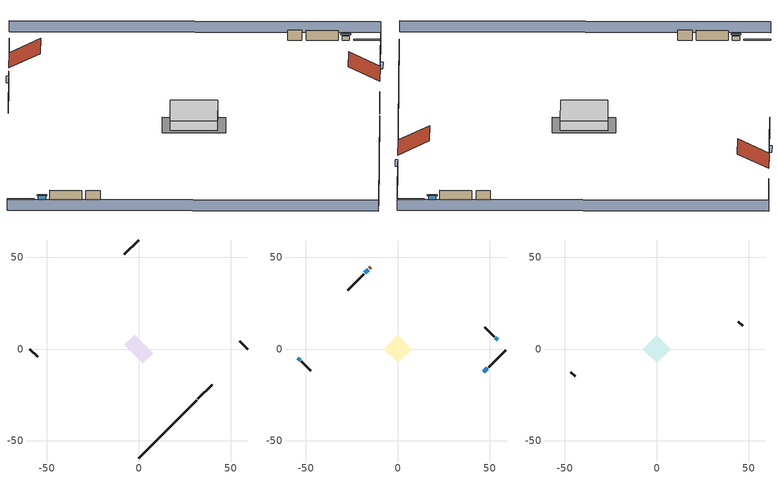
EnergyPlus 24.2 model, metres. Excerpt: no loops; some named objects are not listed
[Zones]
crawlspace - vented
 floor foundation (Slab1 construction): -7.88,2.26 -2.26,7.88 7.88,-2.26 2.26,-7.88 z-0.91
 wall outside (RimJoist1 construction): 32.19,-27.17 39.99,-19.37 z0.3:0.61
 wall outside (RimJoist2 construction): -59.36,0 -55.03,-4.33 z0.3:0.61
 wall outside (RimJoist3 construction): 0,59.36 -7.8,51.56 z0.3:0.61
 wall outside (RimJoist4 construction): 59.36,0 55.03,4.33 z0.3:0.61
 wall foundation (FoundationWall1 construction): 0,-59.36 31.53,-27.83 z-0.91:0.3
conditioned space
 floor to crawlspace - vented (Floor1 construction): -7.55,0 0,7.55 7.55,0 0,-7.55 z0.3
 wall outside (AdiabaticWallConstruction 1): -14.76,44.6 -15.41,43.95 z0.3:2.34
 wall outside (AdiabaticWallConstruction): 46.95,-12.41 48.83,-10.53 / -16.07,43.29 -17.94,41.42 z0.3:1.49; -54.37,-4.99 -53.21,-6.15 / 54.37,4.99 53.21,6.15 z0.3:1.37
 wall outside (Wall1 construction): 49.48,-9.88 58.7,-0.66 z0.3:2.74
 wall outside (Wall2 construction): -52.55,-6.8 -47.43,-11.93 z0.3:2.74
 wall outside (Wall3 construction): -18.6,40.76 -27.28,32.08 z0.3:2.74
 wall outside (Wall4 construction): 52.55,6.8 47.43,11.93 z0.3:2.74
 window (WindowConstruction): 46.95,-12.41 48.82,-10.53 z0.3:1.49
 window (WindowConstruction 1): -54.37,-4.99 -53.21,-6.15 z0.3:1.37
 window (WindowConstruction 2): -16.07,43.29 -17.94,41.42 z0.3:1.49
 window (WindowConstruction 3): 54.37,4.99 53.21,6.15 z0.3:1.37
 door (Door): -14.76,44.59 -15.41,43.95 z0.3:2.34
attic - vented
 floor to conditioned space (Floor2 construction Reversed): -7.55,0 0,7.55 7.55,0 0,-7.55 z2.74
 wall outside (Wall5 construction): -46.77,-12.58 -44.48,-14.88 z0.3:2.74
 wall outside (Wall6 construction): 46.77,12.58 44.48,14.88 z0.3:2.74
 roof outside (Roof1 construction): 46.29,-13.06,2.74 41.24,-8.01,6.31 35.6,-13.66,6.31 40.65,-18.71,2.74
 roof outside (Roof2 construction): -14.11,45.25,2.74 -9.06,40.2,6.31 -3.41,45.85,6.31 -8.46,50.9,2.74
shading: -62.59,-3.23 -3.23,-62.59 / 62.59,3.23 3.23,62.59 z0:2.74; 49.04,-10.32 46.74,-12.62 47.17,-13.05 49.47,-10.75 z1.8; -53,-6.36 -54.58,-4.77 -55.02,-5.2 -53.43,-6.79 z1.68; -18.16,41.2 -15.85,43.51 -16.28,43.94 -18.59,41.63 z1.8; 53,6.36 54.58,4.77 55.02,5.2 53.43,6.79 z1.68
[Building]
Building 1: Terrain=Suburbs
[Site:Location]
Denver Internationa_CO: Latitude=39.83; Longitude=-104.66; Time Zone=-7; Elevation=1655; Keep Site Location Information=Yes
[Site:GroundTemperature:Shallow]
5.7478, 3.93369, 3.78841, 4.6493, 8.10527, 11.5451, 14.5273, 16.4165, 16.577, 15.0405, 12.1343, 8.79998
[Site:WaterMainsTemperature]
Calculation Method=Schedule; Temperature Schedule=mains temperature schedule
[Material] Roughness=Rough; Thermal Absorptance=0.9
Name | Thickness | Conductivity | Density | Specific Heat | Solar Absorptance | Visible Absorptance
asphalt or fiberglass shingles | 0.00635 | 0.162714 | 1121.4 | 1465.45 | 0.85 | 0.85
ceiling loosefill ins | 0.338667 | 0.0480833 | 16.02 | 1046.75 | 0.7 | 0.7
ceiling stud and cavity | 0.1397 | 0.0920385 | 65.682 | 1177.47 | 0.7 | 0.7
concrete 8.0 in. | 0.2032 | 1.803125 | 2242.8 | 837.4 | 0.7 | 0.7
door material | 0.04445 | 0.0612267 | 512.64 | 1214.23 | 0.7 | 0.7
floor covering | 0.0127 | 0.0433444 | 54.468 | 1339.84 | 0.6 | 0.6
floor stud and cavity | 0.1397 | 0.923637 | 92.3553 | 1139.71 | 0.7 | 0.7
furniture material conditioned space 1 | 0.1524 | 0.115458 | 640.8 | 1214.23 | 0.6 | 0.6
gypsum board | 0.0127 | 0.160291 | 801 | 837.4 | 0.6 | 0.6
osb sheathing 0.5 in. | 0.0127 | 0.115458 | 512.64 | 1214.23 | 0.6 | 0.6
osb sheathing 0.5 in. 1 | 0.0127 | 0.115458 | 512.64 | 1214.23 | 0.7 | 0.7
osb sheathing 0.75 in. | 0.01905 | 0.115458 | 512.64 | 1214.23 | 0.7 | 0.7
rim joist stud and cavity | 0.0508 | 0.178688 | 50.32683 | 1063.81 | 0.6 | 0.6
roof rigid ins | 0.00281632 | 0.029427 | 32.04 | 1214.23 | 0.7 | 0.7
soil 0.5 in. | 0.0127 | 1.3848 | 1842.3 | 418.7 | 0.7 | 0.7
wall rigid ins | 0.512978 | 0.029427 | 32.04 | 1214.23 | 0.7 | 0.7
wall stud and cavity | 0.1397 | 0.550994 | 139.0536 | 1170.24 | 0.7 | 0.7
wall stud and cavity 1 | 0.1397 | 0.727959 | 139.0536 | 1170.24 | 0.6 | 0.6
wall stud and cavity 2 | 0.0889 | 0.380278 | 52.3479 | 1209.89 | 0.7 | 0.7
wall stud and cavity 3 | 0.0889 | 0.391764 | 83.0341 | 1211.67 | 0.7 | 0.7
wood siding | 0.0254 | 0.102417 | 544.68 | 1172.36 | 0.85 | 0.85
wood siding 1; wood siding 2 | 0.0254 | 0.102417 | 544.68 | 1172.36 | 0.7 | 0.7
[WindowMaterial:SimpleGlazingSystem]
WindowMaterial: UFactor=3.80426; Solar Heat Gain Coefficient=0.56
[Construction]
AdiabaticWallConstruction: wood siding 1, wall rigid ins, wall stud and cavity 2, gypsum board
AdiabaticWallConstruction 1: wood siding 2, wall rigid ins, wall stud and cavity 2, gypsum board
Door: door material
Floor1 construction: floor stud and cavity, osb sheathing 0.75 in., floor covering
Floor2 construction Reversed: gypsum board, ceiling stud and cavity, ceiling loosefill ins
FoundationWall1 construction: concrete 8.0 in.
furniture construction conditioned space 1: furniture material conditioned space 1
PartitionWallConstruction: gypsum board, wall stud and cavity 3, gypsum board
RimJoist1 construction; RimJoist2 construction; RimJoist3 construction; RimJoist4 construction: wood siding, rim joist stud and cavity
Roof1 construction; Roof2 construction: asphalt or fiberglass shingles, roof rigid ins, osb sheathing 0.5 in.
Slab1 construction: soil 0.5 in.
Wall1 construction; Wall2 construction; Wall3 construction; Wall4 construction: wood siding, osb sheathing 0.5 in. 1, wall stud and cavity, gypsum board
Wall5 construction; Wall6 construction: wood siding, osb sheathing 0.5 in. 1, wall stud and cavity 1
WindowConstruction; WindowConstruction 1; WindowConstruction 2; WindowConstruction 3: WindowMaterial
[Space]
Name | Zone | Volume
attic - vented 1 | attic - vented | 90.8252
conditioned space 1 | conditioned space | 278.185
crawlspace - vented 1 | crawlspace - vented | 139.092
[Zone] Multiplier=1; Part of Total Floor Area=Yes
Name | Volume
attic - vented | 90.8252
conditioned space | 278.185
crawlspace - vented | 139.092
[InternalMass] Zone or ZoneList=conditioned space; Space or SpaceList=conditioned space 1
Name | Construction | Surface Area
furniture mass conditioned space 1 | furniture construction conditioned space 1 | 45.63397
partition wall mass | PartitionWallConstruction | 114.085
[Foundation:Kiva]
Foundation Kiva 1: Initial Indoor Air Temperature=2.98093; Wall Height Above Grade=0.3048; Wall Depth Below Slab=0.2032
[Foundation:Kiva:Settings]
Soil Conductivity=1.3848; Soil Density=1842.3; Soil Specific Heat=418.7; Ground Solar Absorptivity=0.9; Ground Thermal Absorptivity=0.9; Ground Surface Roughness=0.03; FarField Width=40; DeepGround Boundary Condition=ZeroFlux; DeepGround Depth=40; Minimum Cell Dimension=0.2; Maximum Cell Growth Coefficient=3; Simulation Timestep=Timestep
[SurfaceProperty:ExposedFoundationPerimeter]
Slab1: Exposed Perimeter Calculation Method=TotalExposedPerimeter; Total Exposed Perimeter=44.59224
[SurfaceProperty:IncidentSolarMultiplier] Incident Solar Multiplier=1; Incident Solar Multiplier Schedule=trans schedule winter=0.85 summer=0.7
Window1; Window2; Window3; Window4
[People]
occupants: Zone or ZoneList or Space or SpaceList=conditioned space 1; Number of People Schedule=occupants; Number of People Calculation Method=People; Number of People=3; Fraction Radiant=0.314171; Sensible Heat Fraction=0.56303; Activity Level Schedule=occupants activity schedule; Carbon Dioxide Generation Rate=0; Enable ASHRAE 55 Comfort Warnings=No; Mean Radiant Temperature Calculation Type=EnclosureAveraged
[Lights]
interior lighting: Zone or ZoneList or Space or SpaceList=conditioned space 1; Schedule=lighting_interior; Design Level Calculation Method=LightingLevel; Lighting Level=705.829; Return Air Fraction=0; Fraction Radiant=0.6; Fraction Visible=0.2; Fraction Replaceable=1; EndUse Subcategory=interior lighting
[ElectricEquipment] Zone or ZoneList or Space or SpaceList=conditioned space 1; Design Level Calculation Method=EquipmentLevel
Name | Schedule | Design Level | Fraction Latent | Fraction Radiant | Fraction Lost | EndUse Subcategory
ceiling fan | ceiling_fan | 18.6476 | 0 | 0.558 | 0 | ceiling fan
clothes dryer | clothes_dryer | 4673.98 | 0.015 | 0.081 | 0.85 | clothes dryer
clothes washer | clothes_washer | 405.5 | 0.03 | 0.162 | 0.7 | clothes washer
cooking range | cooking_range | 1011.27 | 0.08 | 0.432 | 0.2 | cooking range
fridge | fridge schedule | 136.524 | 0 | 0.6 | 0 | fridge
fridge 1 | fridge schedule 1 | 91.4441 | 0 | 0.6 | 0 | fridge
mech vent bath fan 0 | mech vent bath fan 0 schedule | 30 | 0 | 0 | 1 | mech vent
mech vent house fan | mech vent house fan schedule | 0 | 0 | 0 | 1 | mech vent
mech vent house fan cfis | mech vent house fan cfis schedule | 0 | 0 | 0 | 0 | mech vent
mech vent range fan 0 | mech vent range fan 0 schedule | 30 | 0 | 0 | 1 | mech vent
misc plug loads | plug_loads_other | 643.658 | 0.021 | 0.558 | 0.049 | misc plug loads
misc tv | plug_loads_tv | 810.005 | 0 | 0.6 | 0 | misc tv
whole house fan | Always On Discrete | 0 | 0 | 0 | 1 | whole house fan
[OtherEquipment] Zone or ZoneList or Space or SpaceList=conditioned space 1; Design Level Calculation Method=EquipmentLevel
Name | Fuel Type | Schedule | Design Level | Fraction Latent | Fraction Radiant | Fraction Lost | EndUse Subcategory
clothes dryer 1 | Electricity | clothes_dryer | 0 | 0.015 | 0.081 | 0.85 | clothes dryer
cooking range 1 | Electricity | cooking_range | 0 | 0.08 | 0.432 | 0.2 | cooking range
general water use latent | None | general water use schedule | 62.594 | 1 | 0 | 0 | general water use latent
general water use sensible | None | general water use schedule | -61.6891 | 0 | 0.6 | 0 | general water use sensible
mech vent house fan latent load | None | Always On Discrete | 0 | 1 | 0 | 0 | mech vent house fan
mech vent house fan sensible load | None | Always On Discrete | 0 | 0 | 0 | 0 | mech vent house fan
water heater energy adjustment1 | Electricity | Always On Discrete | 0.01 | 0 | 0 | 1 | water heater energy adjustment1
[ZoneInfiltration:DesignFlowRate] Schedule=Always On Discrete
Name | Zone or ZoneList or Space or SpaceList | Design Flow Rate Calculation Method | Design Flow Rate | Air Changes per Hour | Constant Term Coefficient | Temperature Term Coefficient | Velocity Term Coefficient | Velocity Squared Term Coefficient
infil flow; natural vent flow; whole house fan flow | conditioned space 1 | Flow/Zone | 0
infil crawlspace - vented 1 | crawlspace - vented 1 | AirChanges/Hour |  | 3.0015 | 1 | 0 | 0 | 0
[ZoneInfiltration:EffectiveLeakageArea]
infil attic - vented 1: Zone or Space=attic - vented 1; Schedule=Always On Discrete; Effective Air Leakage Area=3802.45; Stack Coefficient=0.000166082; Wind Coefficient=3.54531e-05
[ZoneMixing]
whole house fan mix: Zone or Space=attic - vented; Schedule=Always On Continuous; Design Flow Rate Calculation Method=Flow/Zone; Design Flow Rate=0; Source Zone or Space=conditioned space
[Exterior:Lights]
exterior lighting: Schedule=exterior lighting schedule; Design Level=37.1441; EndUse Subcategory=exterior lighting
[EnergyManagementSystem:Sensor]
Name | OutputVariable or OutputMeter | OutputVariable or OutputMeter Index Key
clg_load_cond | Cooling:EnergyTransfer:Zone:CONDITIONED SPACE
clg_sp_s | Schedule Value | cooling setpoint
clothes_dryer_exhaust_0_sch_s | Schedule Value | clothes_dryer
cool_season | Schedule Value | cooling season schedule
htg_load_cond | Heating:EnergyTransfer:Zone:CONDITIONED SPACE
htg_sp_s | Schedule Value | heating setpoint
mech_vent_bath_fan_0_sch_s | Schedule Value | mech vent bath fan 0 schedule
mech_vent_range_fan_0_sch_s | Schedule Value | mech vent range fan 0 schedule
natural_vent_s | Schedule Value | natural vent schedule
out_pb_s | Site Outdoor Air Barometric Pressure
out_wt_s | Site Outdoor Air Humidity Ratio
site_vw_s | Site Wind Speed
[EnergyManagementSystem:Actuator]
Name | Actuated Component Unique | Actuated Component Type | Actuated Component Control Type
fridge_schedule_1_act | fridge schedule 1 | Schedule:Constant | Schedule Value
fridge_schedule_act | fridge schedule | Schedule:Constant | Schedule Value
infil_flow_act | infil flow | Zone Infiltration | Air Exchange Flow Rate
mech_vent_house_fan_cfis_act | mech vent house fan cfis | ElectricEquipment | Electricity Rate
mech_vent_house_fan_latent_load_act | mech vent house fan latent load | OtherEquipment | Power Level
mech_vent_house_fan_sensible_load_act | mech vent house fan sensible load | OtherEquipment | Power Level
natural_vent_flow_act | natural vent flow | Zone Infiltration | Air Exchange Flow Rate
water_heater_ec_adj_act | water heater energy adjustment1 | OtherEquipment | Power Level
whole_house_fan_act | whole house fan | ElectricEquipment | Electricity Rate
whole_house_fan_flow_act | whole house fan flow | Zone Infiltration | Air Exchange Flow Rate
whole_house_fan_mix_act | whole house fan mix | ZoneMixing | Air Exchange Flow Rate
[EnergyManagementSystem:ProgramCallingManager]
fridge_schedule_1_program_calling_manager: BeginZoneTimestepAfterInitHeatBalance; fridge_schedule_1_program
fridge_schedule_program_calling_manager: BeginZoneTimestepAfterInitHeatBalance; fridge_schedule_program
infil_program_calling_manager: BeginZoneTimestepAfterInitHeatBalance; infil_program
mini_split_heat_pump_supply_fan_disaggregate_program_calling_manager: EndOfSystemTimestepBeforeHVACReporting; mini_split_heat_pump_supply_fan_disaggregate_program
natural_vent_program_calling_manager: BeginZoneTimestepAfterInitHeatBalance; natural_vent_program
total_airflows_program_calling_manager: EndOfZoneTimestepAfterZoneReporting; total_airflows_program
[Schedule:Day:Interval]
trans schedule winter=0.85 summer=0.7 day; trans schedule winter=0.85 summer=0.7 day 2: No, 24:00, 0.85
trans schedule winter=0.85 summer=0.7 day 1: No, 24:00, 0.7
trans schedule winter=0.85 summer=0.7 default day; mech vent bath fan 0 schedule default day; mech vent range fan 0 schedule default day; general water use schedule default day; exterior lighting schedule default day: No, 24:00, 0
mech vent bath fan 0 schedule day: No, 19:00, 0, 20:00, 1, 24:00, 0
mech vent range fan 0 schedule day: No, 05:00, 0, 06:00, 1, 24:00, 0
general water use schedule day: No, 01:00, 0.315068, 03:00, 0.287671, 04:00, 0.342466, 05:00, 0.369863, 06:00, 0.520548, 07:00, 0.60274, 08:00, 0.534247, 10:00, 0.506849, 11:00, 0.465753, 14:00, 0.479452, 15:00, 0.534247, 16:00, 0.589041, 17:00, 0.69863, 18:00, 0.876712, 19:00, 0.890411, 20:00, 0.986301, 21:00, 1, 22:00, 0.863014, 23:00, 0.616438, 24:00, 0.465753
exterior lighting schedule day: No, 01:00, 0.566667, 03:00, 0.524167, 05:00, 0.495833, 06:00, 0.5525, 07:00, 0.623333, 08:00, 0.580833, 09:00, 0.439167, 10:00, 0.354167, 12:00, 0.34, 13:00, 0.354167, 14:00, 0.396667, 15:00, 0.425, 16:00, 0.495833, 17:00, 0.623333, 18:00, 0.793333, 19:00, 0.906667, 20:00, 0.963333, 21:00, 0.991667, 22:00, 0.920833, 23:00, 0.793333, 24:00, 0.665833
exterior lighting schedule day 1: No, 01:00, 0.528571, 03:00, 0.488929, 05:00, 0.4625, 06:00, 0.515357, 07:00, 0.581429, 08:00, 0.541786, 09:00, 0.409643, 10:00, 0.330357, 12:00, 0.317143, 13:00, 0.330357, 14:00, 0.37, 15:00, 0.396429, 16:00, 0.4625, 17:00, 0.581429, 18:00, 0.74, 19:00, 0.845714, 20:00, 0.898571, 21:00, 0.925, 22:00, 0.858929, 23:00, 0.74, 24:00, 0.621071
exterior lighting schedule day 10: No, 01:00, 0.552381, 03:00, 0.510952, 05:00, 0.483333, 06:00, 0.538571, 07:00, 0.607619, 08:00, 0.56619, 09:00, 0.428095, 10:00, 0.345238, 12:00, 0.331429, 13:00, 0.345238, 14:00, 0.386667, 15:00, 0.414286, 16:00, 0.483333, 17:00, 0.607619, 18:00, 0.773333, 19:00, 0.88381, 20:00, 0.939048, 21:00, 0.966667, 22:00, 0.897619, 23:00, 0.773333, 24:00, 0.649048
exterior lighting schedule day 11: No, 01:00, 0.571429, 03:00, 0.528571, 05:00, 0.5, 06:00, 0.557143, 07:00, 0.628571, 08:00, 0.585714, 09:00, 0.442857, 10:00, 0.357143, 12:00, 0.342857, 13:00, 0.357143, 14:00, 0.4, 15:00, 0.428571, 16:00, 0.5, 17:00, 0.628571, 18:00, 0.8, 19:00, 0.914286, 20:00, 0.971429, 21:00, 1, 22:00, 0.928571, 23:00, 0.8, 24:00, 0.671429
exterior lighting schedule day 2: No, 01:00, 0.485714, 03:00, 0.449286, 05:00, 0.425, 06:00, 0.473571, 07:00, 0.534286, 08:00, 0.497857, 09:00, 0.376429, 10:00, 0.303571, 12:00, 0.291429, 13:00, 0.303571, 14:00, 0.34, 15:00, 0.364286, 16:00, 0.425, 17:00, 0.534286, 18:00, 0.68, 19:00, 0.777143, 20:00, 0.825714, 21:00, 0.85, 22:00, 0.789286, 23:00, 0.68, 24:00, 0.570714
exterior lighting schedule day 3: No, 01:00, 0.442857, 03:00, 0.409643, 05:00, 0.3875, 06:00, 0.431786, 07:00, 0.487143, 08:00, 0.453929, 09:00, 0.343214, 10:00, 0.276786, 12:00, 0.265714, 13:00, 0.276786, 14:00, 0.31, 15:00, 0.332143, 16:00, 0.3875, 17:00, 0.487143, 18:00, 0.62, 19:00, 0.708571, 20:00, 0.752857, 21:00, 0.775, 22:00, 0.719643, 23:00, 0.62, 24:00, 0.520357
exterior lighting schedule day 4: No, 01:00, 0.4, 03:00, 0.37, 05:00, 0.35, 06:00, 0.39, 07:00, 0.44, 08:00, 0.41, 09:00, 0.31, 10:00, 0.25, 12:00, 0.24, 13:00, 0.25, 14:00, 0.28, 15:00, 0.3, 16:00, 0.35, 17:00, 0.44, 18:00, 0.56, 19:00, 0.64, 20:00, 0.68, 21:00, 0.7, 22:00, 0.65, 23:00, 0.56, 24:00, 0.47
exterior lighting schedule day 5: No, 01:00, 0.380952, 03:00, 0.352381, 05:00, 0.333333, 06:00, 0.371429, 07:00, 0.419048, 08:00, 0.390476, 09:00, 0.295238, 10:00, 0.238095, 12:00, 0.228571, 13:00, 0.238095, 14:00, 0.266667, 15:00, 0.285714, 16:00, 0.333333, 17:00, 0.419048, 18:00, 0.533333, 19:00, 0.609524, 20:00, 0.647619, 21:00, 0.666667, 22:00, 0.619048, 23:00, 0.533333, 24:00, 0.447619
exterior lighting schedule day 6: No, 01:00, 0.390476, 03:00, 0.36119, 05:00, 0.341667, 06:00, 0.380714, 07:00, 0.429524, 08:00, 0.400238, 09:00, 0.302619, 10:00, 0.244048, 12:00, 0.234286, 13:00, 0.244048, 14:00, 0.273333, 15:00, 0.292857, 16:00, 0.341667, 17:00, 0.429524, 18:00, 0.546667, 19:00, 0.624762, 20:00, 0.66381, 21:00, 0.683333, 22:00, 0.634524, 23:00, 0.546667, 24:00, 0.45881
exterior lighting schedule day 7: No, 01:00, 0.419048, 03:00, 0.387619, 05:00, 0.366667, 06:00, 0.408571, 07:00, 0.460952, 08:00, 0.429524, 09:00, 0.324762, 10:00, 0.261905, 12:00, 0.251429, 13:00, 0.261905, 14:00, 0.293333, 15:00, 0.314286, 16:00, 0.366667, 17:00, 0.460952, 18:00, 0.586667, 19:00, 0.670476, 20:00, 0.712381, 21:00, 0.733333, 22:00, 0.680952, 23:00, 0.586667, 24:00, 0.492381
exterior lighting schedule day 8: No, 01:00, 0.466667, 03:00, 0.431667, 05:00, 0.408333, 06:00, 0.455, 07:00, 0.513333, 08:00, 0.478333, 09:00, 0.361667, 10:00, 0.291667, 12:00, 0.28, 13:00, 0.291667, 14:00, 0.326667, 15:00, 0.35, 16:00, 0.408333, 17:00, 0.513333, 18:00, 0.653333, 19:00, 0.746667, 20:00, 0.793333, 21:00, 0.816667, 22:00, 0.758333, 23:00, 0.653333, 24:00, 0.548333
exterior lighting schedule day 9: No, 01:00, 0.509524, 03:00, 0.47131, 05:00, 0.445833, 06:00, 0.496786, 07:00, 0.560476, 08:00, 0.522262, 09:00, 0.394881, 10:00, 0.318452, 12:00, 0.305714, 13:00, 0.318452, 14:00, 0.356667, 15:00, 0.382143, 16:00, 0.445833, 17:00, 0.560476, 18:00, 0.713333, 19:00, 0.815238, 20:00, 0.86619, 21:00, 0.891667, 22:00, 0.827976, 23:00, 0.713333, 24:00, 0.59869
[Schedule:Week:Daily]
trans schedule winter=0.85 summer=0.7 Week Rule - Jan1-Apr28: trans schedule winter=0.85 summer=0.7 day, trans schedule winter=0.85 summer=0.7 day, trans schedule winter=0.85 summer=0.7 day, trans schedule winter=0.85 summer=0.7 day, trans schedule winter=0.85 summer=0.7 day, trans schedule winter=0.85 summer=0.7 day, trans schedule winter=0.85 summer=0.7 day, trans schedule winter=0.85 summer=0.7 default day, trans schedule winter=0.85 summer=0.7 default day, trans schedule winter=0.85 summer=0.7 default day, trans schedule winter=0.85 summer=0.7 default day, trans schedule winter=0.85 summer=0.7 default day
trans schedule winter=0.85 summer=0.7 Week Rule - Apr29-May5: trans schedule winter=0.85 summer=0.7 day, trans schedule winter=0.85 summer=0.7 day, trans schedule winter=0.85 summer=0.7 day 1, trans schedule winter=0.85 summer=0.7 day 1, trans schedule winter=0.85 summer=0.7 day 1, trans schedule winter=0.85 summer=0.7 day 1, trans schedule winter=0.85 summer=0.7 day 1, trans schedule winter=0.85 summer=0.7 default day, trans schedule winter=0.85 summer=0.7 default day, trans schedule winter=0.85 summer=0.7 default day, trans schedule winter=0.85 summer=0.7 default day, trans schedule winter=0.85 summer=0.7 default day
trans schedule winter=0.85 summer=0.7 Week Rule - May6-Oct27: trans schedule winter=0.85 summer=0.7 day 1, trans schedule winter=0.85 summer=0.7 day 1, trans schedule winter=0.85 summer=0.7 day 1, trans schedule winter=0.85 summer=0.7 day 1, trans schedule winter=0.85 summer=0.7 day 1, trans schedule winter=0.85 summer=0.7 day 1, trans schedule winter=0.85 summer=0.7 day 1, trans schedule winter=0.85 summer=0.7 default day, trans schedule winter=0.85 summer=0.7 default day, trans schedule winter=0.85 summer=0.7 default day, trans schedule winter=0.85 summer=0.7 default day, trans schedule winter=0.85 summer=0.7 default day
trans schedule winter=0.85 summer=0.7 Week Rule - Oct28-Nov3: trans schedule winter=0.85 summer=0.7 day 1, trans schedule winter=0.85 summer=0.7 day 1, trans schedule winter=0.85 summer=0.7 day 1, trans schedule winter=0.85 summer=0.7 day 1, trans schedule winter=0.85 summer=0.7 day 2, trans schedule winter=0.85 summer=0.7 day 2, trans schedule winter=0.85 summer=0.7 day 2, trans schedule winter=0.85 summer=0.7 default day, trans schedule winter=0.85 summer=0.7 default day, trans schedule winter=0.85 summer=0.7 default day, trans schedule winter=0.85 summer=0.7 default day, trans schedule winter=0.85 summer=0.7 default day
trans schedule winter=0.85 summer=0.7 Week Rule - Nov4-Dec31: trans schedule winter=0.85 summer=0.7 day 2, trans schedule winter=0.85 summer=0.7 day 2, trans schedule winter=0.85 summer=0.7 day 2, trans schedule winter=0.85 summer=0.7 day 2, trans schedule winter=0.85 summer=0.7 day 2, trans schedule winter=0.85 summer=0.7 day 2, trans schedule winter=0.85 summer=0.7 day 2, trans schedule winter=0.85 summer=0.7 default day, trans schedule winter=0.85 summer=0.7 default day, trans schedule winter=0.85 summer=0.7 default day, trans schedule winter=0.85 summer=0.7 default day, trans schedule winter=0.85 summer=0.7 default day
mech vent bath fan 0 schedule Week Rule - Jan1-Dec31: mech vent bath fan 0 schedule day, mech vent bath fan 0 schedule day, mech vent bath fan 0 schedule day, mech vent bath fan 0 schedule day, mech vent bath fan 0 schedule day, mech vent bath fan 0 schedule day, mech vent bath fan 0 schedule day, mech vent bath fan 0 schedule default day, mech vent bath fan 0 schedule default day, mech vent bath fan 0 schedule default day, mech vent bath fan 0 schedule default day, mech vent bath fan 0 schedule default day
mech vent range fan 0 schedule Week Rule - Jan1-Dec31: mech vent range fan 0 schedule day, mech vent range fan 0 schedule day, mech vent range fan 0 schedule day, mech vent range fan 0 schedule day, mech vent range fan 0 schedule day, mech vent range fan 0 schedule day, mech vent range fan 0 schedule day, mech vent range fan 0 schedule default day, mech vent range fan 0 schedule default day, mech vent range fan 0 schedule default day, mech vent range fan 0 schedule default day, mech vent range fan 0 schedule default day
general water use schedule Week Rule - Jan1-Dec31: general water use schedule day, general water use schedule day, general water use schedule day, general water use schedule day, general water use schedule day, general water use schedule day, general water use schedule day, general water use schedule default day, general water use schedule default day, general water use schedule default day, general water use schedule default day, general water use schedule default day
exterior lighting schedule Week Rule - Jan1-Jan27: exterior lighting schedule day, exterior lighting schedule day, exterior lighting schedule day, exterior lighting schedule day, exterior lighting schedule day, exterior lighting schedule day, exterior lighting schedule day, exterior lighting schedule default day, exterior lighting schedule default day, exterior lighting schedule default day, exterior lighting schedule default day, exterior lighting schedule default day
exterior lighting schedule Week Rule - Jan28-Feb3: exterior lighting schedule day, exterior lighting schedule day, exterior lighting schedule day, exterior lighting schedule day, exterior lighting schedule day 1, exterior lighting schedule day 1, exterior lighting schedule day 1, exterior lighting schedule default day, exterior lighting schedule default day, exterior lighting schedule default day, exterior lighting schedule default day, exterior lighting schedule default day
exterior lighting schedule Week Rule - Feb4-Feb24: exterior lighting schedule day 1, exterior lighting schedule day 1, exterior lighting schedule day 1, exterior lighting schedule day 1, exterior lighting schedule day 1, exterior lighting schedule day 1, exterior lighting schedule day 1, exterior lighting schedule default day, exterior lighting schedule default day, exterior lighting schedule default day, exterior lighting schedule default day, exterior lighting schedule default day
exterior lighting schedule Week Rule - Feb25-Mar3: exterior lighting schedule day 1, exterior lighting schedule day 1, exterior lighting schedule day 1, exterior lighting schedule day 1, exterior lighting schedule day 2, exterior lighting schedule day 2, exterior lighting schedule day 2, exterior lighting schedule default day, exterior lighting schedule default day, exterior lighting schedule default day, exterior lighting schedule default day, exterior lighting schedule default day
exterior lighting schedule Week Rule - Mar4-Mar31: exterior lighting schedule day 2, exterior lighting schedule day 2, exterior lighting schedule day 2, exterior lighting schedule day 2, exterior lighting schedule day 2, exterior lighting schedule day 2, exterior lighting schedule day 2, exterior lighting schedule default day, exterior lighting schedule default day, exterior lighting schedule default day, exterior lighting schedule default day, exterior lighting schedule default day
exterior lighting schedule Week Rule - Apr1-Apr28: exterior lighting schedule day 3, exterior lighting schedule day 3, exterior lighting schedule day 3, exterior lighting schedule day 3, exterior lighting schedule day 3, exterior lighting schedule day 3, exterior lighting schedule day 3, exterior lighting schedule default day, exterior lighting schedule default day, exterior lighting schedule default day, exterior lighting schedule default day, exterior lighting schedule default day
exterior lighting schedule Week Rule - Apr29-May5: exterior lighting schedule day 3, exterior lighting schedule day 3, exterior lighting schedule day 4, exterior lighting schedule day 4, exterior lighting schedule day 4, exterior lighting schedule day 4, exterior lighting schedule day 4, exterior lighting schedule default day, exterior lighting schedule default day, exterior lighting schedule default day, exterior lighting schedule default day, exterior lighting schedule default day
exterior lighting schedule Week Rule - May6-May26: exterior lighting schedule day 4, exterior lighting schedule day 4, exterior lighting schedule day 4, exterior lighting schedule day 4, exterior lighting schedule day 4, exterior lighting schedule day 4, exterior lighting schedule day 4, exterior lighting schedule default day, exterior lighting schedule default day, exterior lighting schedule default day, exterior lighting schedule default day, exterior lighting schedule default day
exterior lighting schedule Week Rule - May27-Jun2: exterior lighting schedule day 4, exterior lighting schedule day 4, exterior lighting schedule day 4, exterior lighting schedule day 4, exterior lighting schedule day 4, exterior lighting schedule day 5, exterior lighting schedule day 5, exterior lighting schedule default day, exterior lighting schedule default day, exterior lighting schedule default day, exterior lighting schedule default day, exterior lighting schedule default day
exterior lighting schedule Week Rule - Jun3-Jun30: exterior lighting schedule day 5, exterior lighting schedule day 5, exterior lighting schedule day 5, exterior lighting schedule day 5, exterior lighting schedule day 5, exterior lighting schedule day 5, exterior lighting schedule day 5, exterior lighting schedule default day, exterior lighting schedule default day, exterior lighting schedule default day, exterior lighting schedule default day, exterior lighting schedule default day
exterior lighting schedule Week Rule - Jul1-Jul28: exterior lighting schedule day 6, exterior lighting schedule day 6, exterior lighting schedule day 6, exterior lighting schedule day 6, exterior lighting schedule day 6, exterior lighting schedule day 6, exterior lighting schedule day 6, exterior lighting schedule default day, exterior lighting schedule default day, exterior lighting schedule default day, exterior lighting schedule default day, exterior lighting schedule default day
exterior lighting schedule Week Rule - Jul29-Aug4: exterior lighting schedule day 6, exterior lighting schedule day 6, exterior lighting schedule day 6, exterior lighting schedule day 7, exterior lighting schedule day 7, exterior lighting schedule day 7, exterior lighting schedule day 7, exterior lighting schedule default day, exterior lighting schedule default day, exterior lighting schedule default day, exterior lighting schedule default day, exterior lighting schedule default day
exterior lighting schedule Week Rule - Aug5-Aug25: exterior lighting schedule day 7, exterior lighting schedule day 7, exterior lighting schedule day 7, exterior lighting schedule day 7, exterior lighting schedule day 7, exterior lighting schedule day 7, exterior lighting schedule day 7, exterior lighting schedule default day, exterior lighting schedule default day, exterior lighting schedule default day, exterior lighting schedule default day, exterior lighting schedule default day
exterior lighting schedule Week Rule - Aug26-Sep1: exterior lighting schedule day 7, exterior lighting schedule day 7, exterior lighting schedule day 7, exterior lighting schedule day 7, exterior lighting schedule day 7, exterior lighting schedule day 7, exterior lighting schedule day 8, exterior lighting schedule default day, exterior lighting schedule default day, exterior lighting schedule default day, exterior lighting schedule default day, exterior lighting schedule default day
exterior lighting schedule Week Rule - Sep2-Sep29: exterior lighting schedule day 8, exterior lighting schedule day 8, exterior lighting schedule day 8, exterior lighting schedule day 8, exterior lighting schedule day 8, exterior lighting schedule day 8, exterior lighting schedule day 8, exterior lighting schedule default day, exterior lighting schedule default day, exterior lighting schedule default day, exterior lighting schedule default day, exterior lighting schedule default day
exterior lighting schedule Week Rule - Sep30-Oct6: exterior lighting schedule day 8, exterior lighting schedule day 9, exterior lighting schedule day 9, exterior lighting schedule day 9, exterior lighting schedule day 9, exterior lighting schedule day 9, exterior lighting schedule day 9, exterior lighting schedule default day, exterior lighting schedule default day, exterior lighting schedule default day, exterior lighting schedule default day, exterior lighting schedule default day
exterior lighting schedule Week Rule - Oct7-Oct27: exterior lighting schedule day 9, exterior lighting schedule day 9, exterior lighting schedule day 9, exterior lighting schedule day 9, exterior lighting schedule day 9, exterior lighting schedule day 9, exterior lighting schedule day 9, exterior lighting schedule default day, exterior lighting schedule default day, exterior lighting schedule default day, exterior lighting schedule default day, exterior lighting schedule default day
exterior lighting schedule Week Rule - Oct28-Nov3: exterior lighting schedule day 9, exterior lighting schedule day 9, exterior lighting schedule day 9, exterior lighting schedule day 9, exterior lighting schedule day 10, exterior lighting schedule day 10, exterior lighting schedule day 10, exterior lighting schedule default day, exterior lighting schedule default day, exterior lighting schedule default day, exterior lighting schedule default day, exterior lighting schedule default day
exterior lighting schedule Week Rule - Nov4-Nov24: exterior lighting schedule day 10, exterior lighting schedule day 10, exterior lighting schedule day 10, exterior lighting schedule day 10, exterior lighting schedule day 10, exterior lighting schedule day 10, exterior lighting schedule day 10, exterior lighting schedule default day, exterior lighting schedule default day, exterior lighting schedule default day, exterior lighting schedule default day, exterior lighting schedule default day
exterior lighting schedule Week Rule - Nov25-Dec1: exterior lighting schedule day 10, exterior lighting schedule day 10, exterior lighting schedule day 10, exterior lighting schedule day 10, exterior lighting schedule day 10, exterior lighting schedule day 10, exterior lighting schedule day 11, exterior lighting schedule default day, exterior lighting schedule default day, exterior lighting schedule default day, exterior lighting schedule default day, exterior lighting schedule default day
exterior lighting schedule Week Rule - Dec2-Dec31: exterior lighting schedule day 11, exterior lighting schedule day 11, exterior lighting schedule day 11, exterior lighting schedule day 11, exterior lighting schedule day 11, exterior lighting schedule day 11, exterior lighting schedule day 11, exterior lighting schedule default day, exterior lighting schedule default day, exterior lighting schedule default day, exterior lighting schedule default day, exterior lighting schedule default day
[Schedule:Year]
trans schedule winter=0.85 summer=0.7: trans schedule winter=0.85 summer=0.7 Week Rule - Jan1-Apr28, 1, 1, 4, 28, trans schedule winter=0.85 summer=0.7 Week Rule - Apr29-May5, 4, 29, 5, 5, trans schedule winter=0.85 summer=0.7 Week Rule - May6-Oct27, 5, 6, 10, 27, trans schedule winter=0.85 summer=0.7 Week Rule - Oct28-Nov3, 10, 28, 11, 3, trans schedule winter=0.85 summer=0.7 Week Rule - Nov4-Dec31, 11, 4, 12, 31
mech vent bath fan 0 schedule: mech vent bath fan 0 schedule Week Rule - Jan1-Dec31, 1, 1, 12, 31
mech vent range fan 0 schedule: mech vent range fan 0 schedule Week Rule - Jan1-Dec31, 1, 1, 12, 31
general water use schedule: general water use schedule Week Rule - Jan1-Dec31, 1, 1, 12, 31
exterior lighting schedule: exterior lighting schedule Week Rule - Jan1-Jan27, 1, 1, 1, 27, exterior lighting schedule Week Rule - Jan28-Feb3, 1, 28, 2, 3, exterior lighting schedule Week Rule - Feb4-Feb24, 2, 4, 2, 24, exterior lighting schedule Week Rule - Feb25-Mar3, 2, 25, 3, 3, exterior lighting schedule Week Rule - Mar4-Mar31, 3, 4, 3, 31, exterior lighting schedule Week Rule - Apr1-Apr28, 4, 1, 4, 28, exterior lighting schedule Week Rule - Apr29-May5, 4, 29, 5, 5, exterior lighting schedule Week Rule - May6-May26, 5, 6, 5, 26, exterior lighting schedule Week Rule - May27-Jun2, 5, 27, 6, 2, exterior lighting schedule Week Rule - Jun3-Jun30, 6, 3, 6, 30, exterior lighting schedule Week Rule - Jul1-Jul28, 7, 1, 7, 28, exterior lighting schedule Week Rule - Jul29-Aug4, 7, 29, 8, 4, exterior lighting schedule Week Rule - Aug5-Aug25, 8, 5, 8, 25, exterior lighting schedule Week Rule - Aug26-Sep1, 8, 26, 9, 1, exterior lighting schedule Week Rule - Sep2-Sep29, 9, 2, 9, 29, exterior lighting schedule Week Rule - Sep30-Oct6, 9, 30, 10, 6, exterior lighting schedule Week Rule - Oct7-Oct27, 10, 7, 10, 27, exterior lighting schedule Week Rule - Oct28-Nov3, 10, 28, 11, 3, exterior lighting schedule Week Rule - Nov4-Nov24, 11, 4, 11, 24, exterior lighting schedule Week Rule - Nov25-Dec1, 11, 25, 12, 1, exterior lighting schedule Week Rule - Dec2-Dec31, 12, 2, 12, 31
[Schedule:Compact]
mains temperature schedule: Through: 01/01, For: AllDays, Until: 24:00, 9.31667, Through: 01/02, For: AllDays, Until: 24:00, 9.25389, Through: 01/03, For: AllDays, Until: 24:00, 9.19278, Through: 01/04, For: AllDays, Until: 24:00, 9.13222, Through: 01/05, For: AllDays, Until: 24:00, 9.07333, Through: 01/06, For: AllDays, Until: 24:00, 9.01556, Through: 01/07, For: AllDays, Until: 24:00, 8.95889, Through: 01/08, For: AllDays, Until: 24:00, 8.90389, Through: 01/09, For: AllDays, Until: 24:00, 8.85, Through: 01/10, For: AllDays, Until: 24:00, 8.79778, Through: 01/11, For: AllDays, Until: 24:00, 8.74667, Through: 01/12, For: AllDays, Until: 24:00, 8.69667, Through: 01/13, For: AllDays, Until: 24:00, 8.64833, Through: 01/14, For: AllDays, Until: 24:00, 8.60111, Through: 01/15, For: AllDays, Until: 24:00, 8.55556, Through: 01/16, For: AllDays, Until: 24:00, 8.51111, Through: 01/17, For: AllDays, Until: 24:00, 8.46833, Through: 01/18, For: AllDays, Until: 24:00, 8.42722, Through: 01/19, For: AllDays, Until: 24:00, 8.38722, Through: 01/20, For: AllDays, Until: 24:00, 8.34889, Through: 01/21, For: AllDays, Until: 24:00, 8.31222, Through: 01/22, For: AllDays, Until: 24:00, 8.27667, Through: 01/23, For: AllDays, Until: 24:00, 8.24278, Through: 01/24, For: AllDays, Until: 24:00, 8.21, Through: 01/25, For: AllDays, Until: 24:00, 8.17944, Through: 01/26, For: AllDays, Until: 24:00, 8.15, Through: 01/27, For: AllDays, Until: 24:00, 8.12222, Through: 01/28, For: AllDays, Until: 24:00, 8.09611, Through: 01/29, For: AllDays, Until: 24:00, 8.07111, Through: 01/30, For: AllDays, Until: 24:00, 8.04833, Through: 01/31, For: AllDays, Until: 24:00, 8.02667, Through: 02/01, For: AllDays, Until: 24:00, 8.00667, Through: 02/02, For: AllDays, Until: 24:00, 7.98778, Through: 02/03, For: AllDays, Until: 24:00, 7.97111, Through: 02/04, For: AllDays, Until: 24:00, 7.95611, Through: 02/05, For: AllDays, Until: 24:00, 7.94222, Through: 02/06, For: AllDays, Until: 24:00, 7.93056, Through: 02/07, For: AllDays, Until: 24:00, 7.92, Through: 02/08, For: AllDays, Until: 24:00, 7.91111, Through: 02/09, For: AllDays, Until: 24:00, 7.90389, Through: 02/10, For: AllDays, Until: 24:00, 7.89833, Through: 02/11, For: AllDays, Until: 24:00, 7.89444, Through: 02/12, For: AllDays, Until: 24:00, 7.89167, Through: 02/13, For: AllDays, Until: 24:00, 7.89111, Through: 02/14, For: AllDays, Until: 24:00, 7.89167, Through: 02/15, For: AllDays, Until: 24:00, 7.89444, Through: 02/16, For: AllDays, Until: 24:00, 7.89833, Through: 02/17, For: AllDays, Until: 24:00, 7.90444, Through: 02/18, For: AllDays, Until: 24:00, 7.91167, Through: 02/19, For: AllDays, Until: 24:00, 7.92056, Through: 02/20, For: AllDays, Until: 24:00, 7.93111, Through: 02/21, For: AllDays, Until: 24:00, 7.94333, Through: 02/22, For: AllDays, Until: 24:00, 7.95667, Through: 02/23, For: AllDays, Until: 24:00, 7.97222, Through: 02/24, For: AllDays, Until: 24:00, 7.98889, Through: 02/25, For: AllDays, Until: 24:00, 8.00778, Through: 02/26, For: AllDays, Until: 24:00, 8.02778, Through: 02/27, For: AllDays, Until: 24:00, 8.04944, Through: 02/28, For: AllDays, Until: 24:00, 8.07278, Through: 03/01, For: AllDays, Until: 24:00, 8.09722, Through: 03/02, For: AllDays, Until: 24:00, 8.12389, Through: 03/03, For: AllDays, Until: 24:00, 8.15167, Through: 03/04, For: AllDays, Until: 24:00, 8.18111, Through: 03/05, For: AllDays, Until: 24:00, 8.21222, Through: 03/06, For: AllDays, Until: 24:00, 8.24444, Through: 03/07, For: AllDays, Until: 24:00, 8.27889, Through: 03/08, For: AllDays, Until: 24:00, 8.31444, Through: 03/09, For: AllDays, Until: 24:00, 8.35111, Through: 03/10, For: AllDays, Until: 24:00, 8.38944, Through: 03/11, For: AllDays, Until: 24:00, 8.42944, Through: 03/12, For: AllDays, Until: 24:00, 8.47111, Through: 03/13, For: AllDays, Until: 24:00, 8.51389, Through: 03/14, For: AllDays, Until: 24:00, 8.55833, Through: 03/15, For: AllDays, Until: 24:00, 8.60389, Through: 03/16, For: AllDays, Until: 24:00, 8.65111, Through: 03/17, For: AllDays, Until: 24:00, 8.69944, Through: 03/18, For: AllDays, Until: 24:00, 8.74944, Through: 03/19, For: AllDays, Until: 24:00, 8.80056, Through: 03/20, For: AllDays, Until: 24:00, 8.85333, Through: 03/21, For: AllDays, Until: 24:00, 8.90722, Through: 03/22, For: AllDays, Until: 24:00, 8.96222, Through: 03/23, For: AllDays, Until: 24:00, 9.01889, Through: 03/24, For: AllDays, Until: 24:00, 9.07667, Through: 03/25, For: AllDays, Until: 24:00, 9.13611, Through: 03/26, For: AllDays, Until: 24:00, 9.19611, Through: 03/27, For: AllDays, Until: 24:00, 9.25778, Through: 03/28, For: AllDays, Until: 24:00, 9.32056, Through: 03/29, For: AllDays, Until: 24:00, 9.38444, Through: 03/30, For: AllDays, Until: 24:00, 9.45, Through: 03/31, For: AllDays, Until: 24:00, 9.51611, Through: 04/01, For: AllDays, Until: 24:00, 9.58333, Through: 04/02, For: AllDays, Until: 24:00, 9.65222, Through: 04/03, For: AllDays, Until: 24:00, 9.72167, Through: 04/04, For: AllDays, Until: 24:00, 9.79222, Through: 04/05, For: AllDays, Until: 24:00, 9.86444, Through: 04/06, For: AllDays, Until: 24:00, 9.93722, Through: 04/07, For: AllDays, Until: 24:00, 10.0106, Through: 04/08, For: AllDays, Until: 24:00, 10.0856, Through: 04/09, For: AllDays, Until: 24:00, 10.1617, Through: 04/10, For: AllDays, Until: 24:00, 10.2383, Through: 04/11, For: AllDays, Until: 24:00, 10.3156, Through: 04/12, For: AllDays, Until: 24:00, 10.3944, Through: 04/13, For: AllDays, Until: 24:00, 10.4739, Through: 04/14, For: AllDays, Until: 24:00, 10.5539, Through: 04/15, For: AllDays, Until: 24:00, 10.635, Through: 04/16, For: AllDays, Until: 24:00, 10.7172, Through: 04/17, For: AllDays, Until: 24:00, 10.7994, Through: 04/18, For: AllDays, Until: 24:00, 10.8833, Through: 04/19, For: AllDays, Until: 24:00, 10.9672, Through: 04/20, For: AllDays, Until: 24:00, 11.0522, Through: 04/21, For: AllDays, Until: 24:00, 11.1378, Through: 04/22, For: AllDays, Until: 24:00, 11.2239, Through: 04/23, For: AllDays, Until: 24:00, 11.3106, Through: 04/24, For: AllDays, Until: 24:00, 11.3983, Through: 04/25, For: AllDays, Until: 24:00, 11.4861, Through: 04/26, For: AllDays, Until: 24:00, 11.575, Through: 04/27, For: AllDays, Until: 24:00, 11.6639, Through: 04/28, For: AllDays, Until: 24:00, 11.7533, Through: 04/29, For: AllDays, Until: 24:00, 11.8433, Through: 04/30, For: AllDays, Until: 24:00, 11.9339, Through: 05/01, For: AllDays, Until: 24:00, 12.025, Through: 05/02, For: AllDays, Until: 24:00, 12.1161, Through: 05/03, For: AllDays, Until: 24:00, 12.2078, Through: 05/04, For: AllDays, Until: 24:00, 12.3, Through: 05/05, For: AllDays, Until: 24:00, 12.3922, Through: 05/06, For: AllDays, Until: 24:00, 12.485, Through: 05/07, For: AllDays, Until: 24:00, 12.5778, Through: 05/08, For: AllDays, Until: 24:00, 12.6711, Through: 05/09, For: AllDays, Until: 24:00, 12.7644, Through: 05/10, For: AllDays, Until: 24:00, 12.8578, Through: 05/11, For: AllDays, Until: 24:00, 12.9511, Through: 05/12, For: AllDays, Until: 24:00, 13.045, Through: 05/13, For: AllDays, Until: 24:00, 13.1389, Through: 05/14, For: AllDays, Until: 24:00, 13.2328, Through: 05/15, For: AllDays, Until: 24:00, 13.3267, Through: 05/16, For: AllDays, Until: 24:00, 13.4206, Through: 05/17, For: AllDays, Until: 24:00, 13.5144, Through: 05/18, For: AllDays, Until: 24:00, 13.6083, Through: 05/19, For: AllDays, Until: 24:00, 13.7022, Through: 05/20, For: AllDays, Until: 24:00, 13.7961, Through: 05/21, For: AllDays, Until: 24:00, 13.8894, Through: 05/22, For: AllDays, Until: 24:00, 13.9828, Through: 05/23, For: AllDays, Until: 24:00, 14.0761, Through: 05/24, For: AllDays, Until: 24:00, 14.1689, Through: 05/25, For: AllDays, Until: 24:00, 14.2617, Through: 05/26, For: AllDays, Until: 24:00, 14.3544, Through: 05/27, For: AllDays, Until: 24:00, 14.4467, Through: 05/28, For: AllDays, Until: 24:00, 14.5383, Through: 05/29, For: AllDays, Until: 24:00, 14.63, Through: 05/30, For: AllDays, Until: 24:00, 14.7211, Through: 05/31, For: AllDays, Until: 24:00, 14.8117, Through: 06/01, For: AllDays, Until: 24:00, 14.9022, Through: 06/02, For: AllDays, Until: 24:00, 14.9917, Through: 06/03, For: AllDays, Until: 24:00, 15.0811, Through: 06/04, For: AllDays, Until: 24:00, 15.17, Through: 06/05, For: AllDays, Until: 24:00, 15.2583, Through: 06/06, For: AllDays, Until: 24:00, 15.3461, Through: 06/07, For: AllDays, Until: 24:00, 15.4333, Through: 06/08, For: AllDays, Until: 24:00, 15.52, Through: 06/09, For: AllDays, Until: 24:00, 15.6056, Through: 06/10, For: AllDays, Until: 24:00, 15.6911, Through: 06/11, For: AllDays, Until: 24:00, 15.7756, Through: 06/12, For: AllDays, Until: 24:00, 15.8594, Through: 06/13, For: AllDays, Until: 24:00, 15.9422, Through: 06/14, For: AllDays, Until: 24:00, 16.0244, Through: 06/15, For: AllDays, Until: 24:00, 16.1061, Through: 06/16, For: AllDays, Until: 24:00, 16.1867, Through: 06/17, For: AllDays, Until: 24:00, 16.2667, Through: 06/18, For: AllDays, Until: 24:00, 16.3456, Through: 06/19, For: AllDays, Until: 24:00, 16.4239, Through: 06/20, For: AllDays, Until: 24:00, 16.5006, Through: 06/21, For: AllDays, Until: 24:00, 16.5772, Through: 06/22, For: AllDays, Until: 24:00, 16.6522, Through: 06/23, For: AllDays, Until: 24:00, 16.7267, Through: 06/24, For: AllDays, Until: 24:00, 16.8, Through: 06/25, For: AllDays, Until: 24:00, 16.8722, Through: 06/26, For: AllDays, Until: 24:00, 16.9433, Through: 06/27, For: AllDays, Until: 24:00, 17.0139, Through: 06/28, For: AllDays, Until: 24:00, 17.0828, Through: 06/29, For: AllDays, Until: 24:00, 17.1506, Through: 06/30, For: AllDays, Until: 24:00, 17.2178, Through: 07/01, For: AllDays, Until: 24:00, 17.2833, Through: 07/02, For: AllDays, Until: 24:00, 17.3478, Through: 07/03, For: AllDays, Until: 24:00, 17.4111, Through: 07/04, For: AllDays, Until: 24:00, 17.4733, Through: 07/05, For: AllDays, Until: 24:00, 17.5344, Through: 07/06, For: AllDays, Until: 24:00, 17.5939, Through: 07/07, For: AllDays, Until: 24:00, 17.6528, Through: 07/08, For: AllDays, Until: 24:00, 17.71, Through: 07/09, For: AllDays, Until: 24:00, 17.7656, Through: 07/10, For: AllDays, Until: 24:00, 17.82, Through: 07/11, For: AllDays, Until: 24:00, 17.8733, Through: 07/12, For: AllDays, Until: 24:00, 17.9256, Through: 07/13, For: AllDays, Until: 24:00, 17.9761, Through: 07/14, For: AllDays, Until: 24:00, 18.025, Through: 07/15, For: AllDays, Until: 24:00, 18.0728, Through: 07/16, For: AllDays, Until: 24:00, 18.1194, Through: 07/17, For: AllDays, Until: 24:00, 18.1644, Through: 07/18, For: AllDays, Until: 24:00, 18.2078, Through: 07/19, For: AllDays, Until: 24:00, 18.25, Through: 07/20, For: AllDays, Until: 24:00, 18.2906, Through: 07/21, For: AllDays, Until: 24:00, 18.33, Through: 07/22, For: AllDays, Until: 24:00, 18.3678, Through: 07/23, For: AllDays, Until: 24:00, 18.4039, Through: 07/24, For: AllDays, Until: 24:00, 18.4389, Through: 07/25, For: AllDays, Until: 24:00, 18.4722, Through: 07/26, For: AllDays, Until: 24:00, 18.5039, Through: 07/27, For: AllDays, Until: 24:00, 18.5339, Through: 07/28, For: AllDays, Until: 24:00, 18.5628, Through: 07/29, For: AllDays, Until: 24:00, 18.59, Through: 07/30, For: AllDays, Until: 24:00, 18.6156, Through: 07/31, For: AllDays, Until: 24:00, 18.6394, Through: 08/01, For: AllDays, Until: 24:00, 18.6617, Through: 08/02, For: AllDays, Until: 24:00, 18.6828, Through: 08/03, For: AllDays, Until: 24:00, 18.7022, Through: 08/04, For: AllDays, Until: 24:00, 18.72, Through: 08/05, For: AllDays, Until: 24:00, 18.7361, Through: 08/06, For: AllDays, Until: 24:00, 18.7506, Through: 08/07, For: AllDays, Until: 24:00, 18.7633, Through: 08/08, For: AllDays, Until: 24:00, 18.7744, Through: 08/09, For: AllDays, Until: 24:00, 18.7844, Through: 08/10, For: AllDays, Until: 24:00, 18.7928, Through: 08/11, For: AllDays, Until: 24:00, 18.7989, Through: 08/12, For: AllDays, Until: 24:00, 18.8039, Through: 08/13, For: AllDays, Until: 24:00, 18.8072, Through: 08/14, For: AllDays, Until: 24:00, 18.8089, Through: 08/15, For: AllDays, Until: 24:00, 18.8089, Through: 08/16, For: AllDays, Until: 24:00, 18.8072, Through: 08/17, For: AllDays, Until: 24:00, 18.8039, Through: 08/18, For: AllDays, Until: 24:00, 18.7994, Through: 08/19, For: AllDays, Until: 24:00, 18.7928, Through: 08/20, For: AllDays, Until: 24:00, 18.785, Through: 08/21, For: AllDays, Until: 24:00, 18.775, Through: 08/22, For: AllDays, Until: 24:00, 18.7639, Through: 08/23, For: AllDays, Until: 24:00, 18.7511, Through: 08/24, For: AllDays, Until: 24:00, 18.7367, Through: 08/25, For: AllDays, Until: 24:00, 18.7206, Through: 08/26, For: AllDays, Until: 24:00, 18.7028, Through: 08/27, For: AllDays, Until: 24:00, 18.6839, Through: 08/28, For: AllDays, Until: 24:00, 18.6628, Through: 08/29, For: AllDays, Until: 24:00, 18.6406, Through: 08/30, For: AllDays, Until: 24:00, 18.6167, Through: 08/31, For: AllDays, Until: 24:00, 18.5911, Through: 09/01, For: AllDays, Until: 24:00, 18.5639, Through: 09/02, For: AllDays, Until: 24:00, 18.5356, Through: 09/03, For: AllDays, Until: 24:00, 18.5056, Through: 09/04, For: AllDays, Until: 24:00, 18.4739, Through: 09/05, For: AllDays, Until: 24:00, 18.4406, Through: 09/06, For: AllDays, Until: 24:00, 18.4056, Through: 09/07, For: AllDays, Until: 24:00, 18.3694, Through: 09/08, For: AllDays, Until: 24:00, 18.3322, Through: 09/09, For: AllDays, Until: 24:00, 18.2928, Through: 09/10, For: AllDays, Until: 24:00, 18.2522, Through: 09/11, For: AllDays, Until: 24:00, 18.21, Through: 09/12, For: AllDays, Until: 24:00, 18.1667, Through: 09/13, For: AllDays, Until: 24:00, 18.1217, Through: 09/14, For: AllDays, Until: 24:00, 18.0756, Through: 09/15, For: AllDays, Until: 24:00, 18.0278, Through: 09/16, For: AllDays, Until: 24:00, 17.9783, Through: 09/17, For: AllDays, Until: 24:00, 17.9283, Through: 09/18, For: AllDays, Until: 24:00, 17.8761, Through: 09/19, For: AllDays, Until: 24:00, 17.8228, Through: 09/20, For: AllDays, Until: 24:00, 17.7683, Through: 09/21, For: AllDays, Until: 24:00, 17.7128, Through: 09/22, For: AllDays, Until: 24:00, 17.6556, Through: 09/23, For: AllDays, Until: 24:00, 17.5972, Through: 09/24, For: AllDays, Until: 24:00, 17.5378, Through: 09/25, For: AllDays, Until: 24:00, 17.4767, Through: 09/26, For: AllDays, Until: 24:00, 17.4144, Through: 09/27, For: AllDays, Until: 24:00, 17.3511, Through: 09/28, For: AllDays, Until: 24:00, 17.2867, Through: 09/29, For: AllDays, Until: 24:00, 17.2211, Through: 09/30, For: AllDays, Until: 24:00, 17.1544, Through: 10/01, For: AllDays, Until: 24:00, 17.0861, Through: 10/02, For: AllDays, Until: 24:00, 17.0172, Through: 10/03, For: AllDays, Until: 24:00, 16.9472, Through: 10/04, For: AllDays, Until: 24:00, 16.8761, Through: 10/05, For: AllDays, Until: 24:00, 16.8039, Through: 10/06, For: AllDays, Until: 24:00, 16.7306, Through: 10/07, For: AllDays, Until: 24:00, 16.6561, Through: 10/08, For: AllDays, Until: 24:00, 16.5811, Through: 10/09, For: AllDays, Until: 24:00, 16.505, Through: 10/10, For: AllDays, Until: 24:00, 16.4278, Through: 10/11, For: AllDays, Until: 24:00, 16.3494, Through: 10/12, For: AllDays, Until: 24:00, 16.2706, Through: 10/13, For: AllDays, Until: 24:00, 16.1911, Through: 10/14, For: AllDays, Until: 24:00, 16.11, Through: 10/15, For: AllDays, Until: 24:00, 16.0289, Through: 10/16, For: AllDays, Until: 24:00, 15.9467, Through: 10/17, For: AllDays, Until: 24:00, 15.8633, Through: 10/18, For: AllDays, Until: 24:00, 15.78, Through: 10/19, For: AllDays, Until: 24:00, 15.695, Through: 10/20, For: AllDays, Until: 24:00, 15.61, Through: 10/21, For: AllDays, Until: 24:00, 15.5244, Through: 10/22, For: AllDays, Until: 24:00, 15.4378, Through: 10/23, For: AllDays, Until: 24:00, 15.3506, Through: 10/24, For: AllDays, Until: 24:00, 15.2628, Through: 10/25, For: AllDays, Until: 24:00, 15.1744, Through: 10/26, For: AllDays, Until: 24:00, 15.0861, Through: 10/27, For: AllDays, Until: 24:00, 14.9967, Through: 10/28, For: AllDays, Until: 24:00, 14.9067, Through: 10/29, For: AllDays, Until: 24:00, 14.8167, Through: 10/30, For: AllDays, Until: 24:00, 14.7256, Through: 10/31, For: AllDays, Until: 24:00, 14.6344, Through: 11/01, For: AllDays, Until: 24:00, 14.5433, Through: 11/02, For: AllDays, Until: 24:00, 14.4511, Through: 11/03, For: AllDays, Until: 24:00, 14.3589, Through: 11/04, For: AllDays, Until: 24:00, 14.2667, Through: 11/05, For: AllDays, Until: 24:00, 14.1739, Through: 11/06, For: AllDays, Until: 24:00, 14.0811, Through: 11/07, For: AllDays, Until: 24:00, 13.9878, Through: 11/08, For: AllDays, Until: 24:00, 13.8944, Through: 11/09, For: AllDays, Until: 24:00, 13.8006, Through: 11/10, For: AllDays, Until: 24:00, 13.7072, Through: 11/11, For: AllDays, Until: 24:00, 13.6133, Through: 11/12, For: AllDays, Until: 24:00, 13.5194, Through: 11/13, For: AllDays, Until: 24:00, 13.4256, Through: 11/14, For: AllDays, Until: 24:00, 13.3317, Through: 11/15, For: AllDays, Until: 24:00, 13.2378, Through: 11/16, For: AllDays, Until: 24:00, 13.1439, Through: 11/17, For: AllDays, Until: 24:00, 13.05, Through: 11/18, For: AllDays, Until: 24:00, 12.9561, Through: 11/19, For: AllDays, Until: 24:00, 12.8628, Through: 11/20, For: AllDays, Until: 24:00, 12.7689, Through: 11/21, For: AllDays, Until: 24:00, 12.6756, Through: 11/22, For: AllDays, Until: 24:00, 12.5828, Through: 11/23, For: AllDays, Until: 24:00, 12.4894, Through: 11/24, For: AllDays, Until: 24:00, 12.3972, Through: 11/25, For: AllDays, Until: 24:00, 12.3044, Through: 11/26, For: AllDays, Until: 24:00, 12.2128, Through: 11/27, For: AllDays, Until: 24:00, 12.1211, Through: 11/28, For: AllDays, Until: 24:00, 12.0294, Through: 11/29, For: AllDays, Until: 24:00, 11.9389, Through: 11/30, For: AllDays, Until: 24:00, 11.8483, Through: 12/01, For: AllDays, Until: 24:00, 11.7578, Through: 12/02, For: AllDays, Until: 24:00, 11.6683, Through: 12/03, For: AllDays, Until: 24:00, 11.5794, Through: 12/04, For: AllDays, Until: 24:00, 11.4906, Through: 12/05, For: AllDays, Until: 24:00, 11.4028, Through: 12/06, For: AllDays, Until: 24:00, 11.315, Through: 12/07, For: AllDays, Until: 24:00, 11.2283, Through: 12/08, For: AllDays, Until: 24:00, 11.1422, Through: 12/09, For: AllDays, Until: 24:00, 11.0567, Through: 12/10, For: AllDays, Until: 24:00, 10.9717, Through: 12/11, For: AllDays, Until: 24:00, 10.8872, Through: 12/12, For: AllDays, Until: 24:00, 10.8039, Through: 12/13, For: AllDays, Until: 24:00, 10.7211, Through: 12/14, For: AllDays, Until: 24:00, 10.6394, Through: 12/15, For: AllDays, Until: 24:00, 10.5583, Through: 12/16, For: AllDays, Until: 24:00, 10.4778, Through: 12/17, For: AllDays, Until: 24:00, 10.3983, Through: 12/18, For: AllDays, Until: 24:00, 10.32, Through: 12/19, For: AllDays, Until: 24:00, 10.2422, Through: 12/20, For: AllDays, Until: 24:00, 10.1656, Through: 12/21, For: AllDays, Until: 24:00, 10.0894, Through: 12/22, For: AllDays, Until: 24:00, 10.0144, Through: 12/23, For: AllDays, Until: 24:00, 9.94056, Through: 12/24, For: AllDays, Until: 24:00, 9.86778, Through: 12/25, For: AllDays, Until: 24:00, 9.79611, Through: 12/26, For: AllDays, Until: 24:00, 9.72556, Through: 12/27, For: AllDays, Until: 24:00, 9.65556, Through: 12/28, For: AllDays, Until: 24:00, 9.58722, Through: 12/29, For: AllDays, Until: 24:00, 9.51944, Through: 12/30, For: AllDays, Until: 24:00, 9.45333, Through: 12/31, For: AllDays, Until: 24:00, 9.38778
[Schedule:Constant]
Name | Hourly Value
Always On Continuous; mech vent house fan schedule; mech vent house fan cfis schedule; Always On Discrete | 1
occupants activity schedule | 117.228
fridge schedule; fridge schedule 1 | 0
[Schedule:File] File=/Users/dwald/Documents/GATES/GATES-ctrl-gen/data/CO_G08000816/inputs/schedule_tmp/58103.csv; Rows to Skip at Top=1; Number of Hours of Data=8760; Column Separator=Comma; Interpolate to Timestep=Yes; Minutes per Item=15; Adjust Schedule for Daylight Savings=Yes
Name | Column Number
lighting_interior | 5
occupants | 1
ceiling_fan | 4
clothes_dryer | 8
clothes_washer | 7
cooking_range | 9
plug_loads_other | 2
plug_loads_tv | 3
